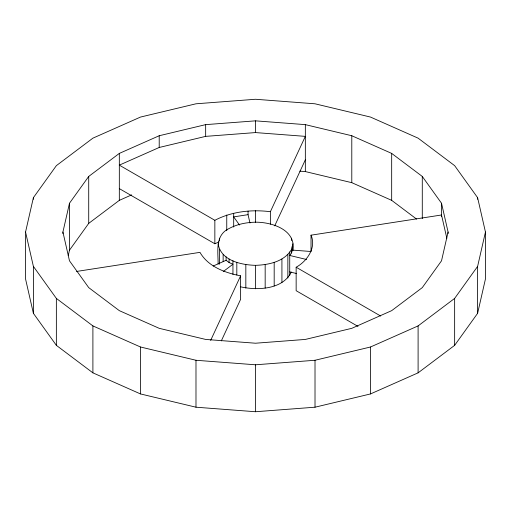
<?xml version="1.0" encoding="UTF-8"?>
<svg xmlns="http://www.w3.org/2000/svg" width="511" height="511" viewBox="0 0 511 511"><rect width="100%" height="100%" fill="white"/><g stroke="black" fill="none" stroke-linecap="round" stroke-linejoin="round"><path stroke-width="0.77" d="M25.55 232.032L33.387 197.668L56.357 165.653L92.9 138.155L140.525 117.057L195.988 103.797L255.5 99.268L315.012 103.797L370.475 117.057L418.1 138.155L454.643 165.653L477.613 197.668L485.45 232.032L485.45 278.968L477.613 313.332L454.643 345.347L418.1 372.845L370.475 393.943L315.012 407.203L255.5 411.732L195.988 407.203L140.525 393.943L92.9 372.845L56.357 345.347L33.387 313.332L25.55 278.968L25.55 232.032L33.387 266.391L33.387 313.332M62.917 233.623L62.917 232.032L69.477 203.25L88.716 176.436L119.325 153.409L159.208 135.741L205.658 124.633L255.5 120.845L305.342 124.633L351.792 135.741L391.675 153.409L422.284 176.436L441.523 203.25L448.083 232.032L448.083 233.597M68.238 255.634L69.477 250.192L69.477 203.25M218.133 264.104C218.133 251.278 214.863 235.207 229.075 228.513C237.2 224.157 246.353 222.394 255.5 222.189C271.941 222.1 296.629 229.797 292.867 250.805M306.619 259.511L289.724 255.468L291.596 252.868L291.596 249.349L292.867 243.766M291.596 252.868L292.228 250.077L292.228 246.558M448.083 232.032L441.523 260.808L422.284 287.623L391.675 310.65L351.792 328.324L305.342 339.432L255.5 343.22L205.658 339.432L159.208 328.324L119.325 310.65L88.716 287.623L69.477 260.808L62.917 232.032M477.613 313.332L477.613 266.391L485.45 232.032M210.653 340.403L240.624 275.825C225.223 272.919 208.169 266.672 199.973 252.357L76.554 271.45M270.376 211.707L305.342 136.367L255.5 132.579L205.658 136.367L159.208 147.475L119.325 165.142L214.85 220.298C231.758 211.452 251.629 209.344 270.376 211.707L270.376 224.22M221.308 340.907L240.624 299.293L240.624 275.825M274.707 225.849L305.342 159.834M240.572 286.818C257.212 290.593 282.819 289.641 291.289 272.05M69.477 250.192L88.716 223.377L119.325 200.35L131.653 194.889M218.133 243.766C220.701 260.54 241.192 264.96 255.5 265.337C268.748 264.915 284.365 261.67 291.596 249.349M33.387 266.391L56.357 298.411L92.9 325.909L140.525 347.007L195.988 360.268L255.5 364.79L315.012 360.268L370.475 347.007L418.1 325.909L454.643 298.411L477.613 266.391M223.23 271.565L232.946 264.257L229.075 262.539L226.111 260.303L226.111 256.784M358 326.414L296.15 290.702L296.15 267.234C306.99 261.281 316.577 247.746 311.027 235.175L441.523 214.99L446.844 238.324M119.325 188.616L214.85 243.766L219.053 241.901M213.157 266.046L226.111 260.303M248.059 211.139L248.059 214.658L233.687 216.888L239.525 225.019M299.804 171.153L305.342 171.568L351.792 182.676L391.675 200.35L416.542 219.059M292.228 250.077L311.218 251.521M289.724 271.897L296.635 273.551M296.15 267.234L380.682 316.041M248.059 214.658L249.968 223.032M477.613 197.668L477.613 199.258M454.643 298.411L454.643 345.347M441.523 203.25L441.523 216.555M422.284 176.436L422.284 218.599M418.1 325.909L418.1 372.845M391.675 153.409L391.675 200.35M370.475 347.007L370.475 393.943M351.792 135.741L351.792 182.676M315.012 360.268L315.012 407.203M311.027 235.175L311.027 250.824M305.342 124.633L305.342 171.568M291.596 238.183L291.596 240.528M289.724 251.949L289.724 275.423M287.859 254.555L287.859 278.022M281.925 259.02L281.925 282.487M274.183 262.45L274.183 285.917M265.171 264.602L265.171 288.076M255.5 120.845L255.5 132.579M255.5 210.577L255.5 222.311M255.5 265.337L255.5 288.811M255.5 364.79L255.5 411.732M245.829 264.602L245.829 288.076M236.817 262.45L236.817 274.963M233.687 213.362L233.687 227.056M232.946 260.731L232.946 274.426M229.075 259.02L229.075 262.539M226.756 215.022L226.756 230.665M223.141 254.555L223.141 261.594M219.404 238.183L219.404 240.528M219.404 249.349L219.404 264.213M214.85 220.298L214.85 243.766M205.658 124.633L205.658 136.367M195.988 360.268L195.988 407.203M159.208 135.741L159.208 147.475M140.525 347.007L140.525 393.943M119.325 153.409L119.325 200.35M92.9 325.909L92.9 372.845M88.716 176.436L88.716 223.377M56.357 298.411L56.357 345.347M33.387 197.668L33.387 199.258"/></g></svg>
